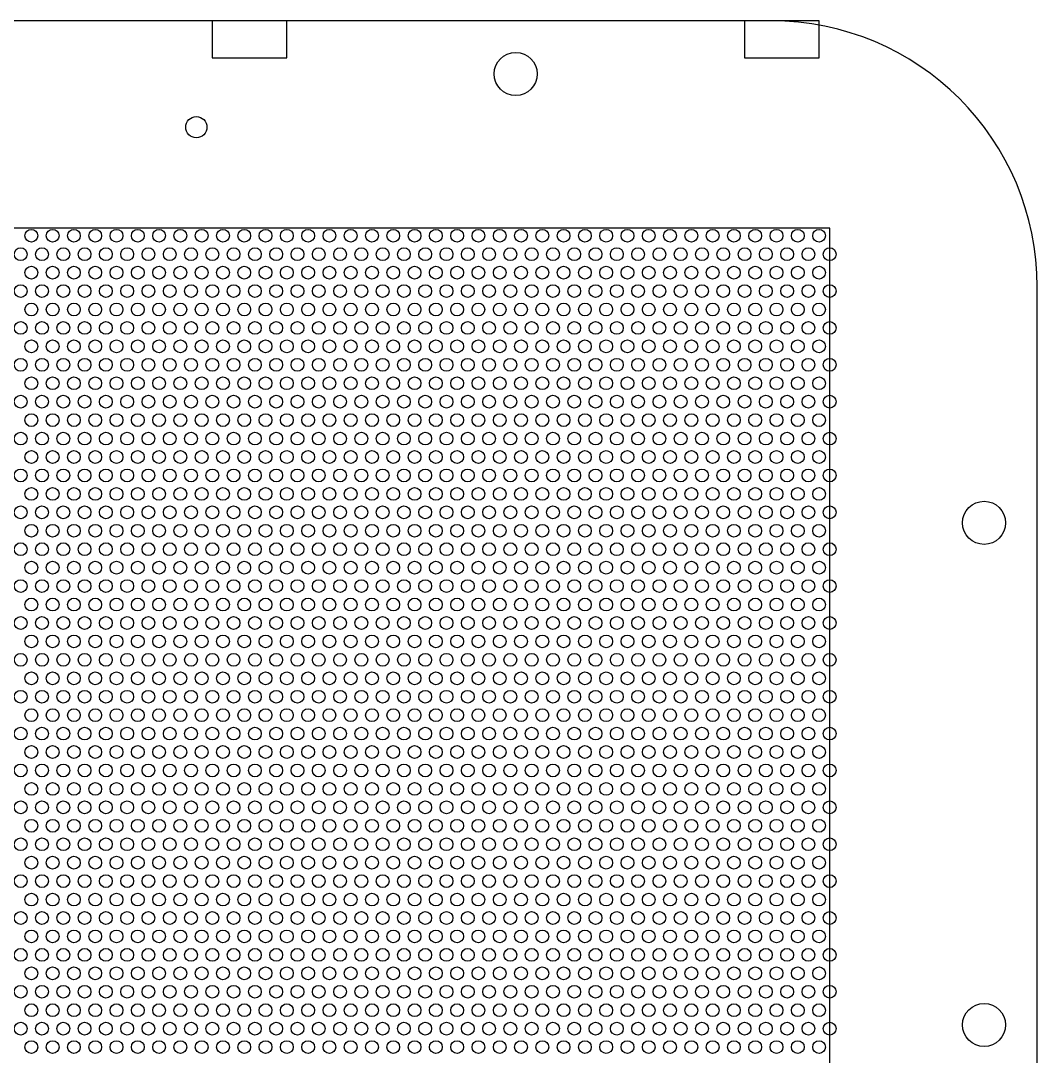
# Model space of a CAD drawing. Header units: millimetres. Extents: x 0 to 3090, y -14 to 415.
# Drawn here: x 2805 to 2996, y 182.8 to 377.3 of the extents above; entities that cross this region are included whole.
import ezdxf

# ---------------------------------------------------------------- set-up
doc = ezdxf.new("R2010")
doc.units = ezdxf.units.MM
for name, color, linetype in [('DOME_LATCH_HOOK_PIN', 3, 'Continuous'), ('DOME_MAGNET', 4, 'Continuous'), ('DOME_OUTLINE', 7, 'Continuous'), ('DOME_PERF_HOLES', 2, 'Continuous'), ('DOME_PERF_ZONE', 5, 'Continuous')]:
    doc.layers.add(name, color=color, linetype=linetype)

msp = doc.modelspace()

# ---------------------------------------------------------------- linework, layer by layer
at = {"layer": 'DOME_LATCH_HOOK_PIN'}
for points in [[(2841, 370.3), (2855, 370.3), (2855, 377.3), (2841, 377.3)], [(2941, 370.3), (2955, 370.3), (2955, 377.3), (2941, 377.3)]]:
    msp.add_lwpolyline(points, close=True, dxfattribs=at)
msp.add_circle((2838, 357.3), 2, dxfattribs=at)
at = {"layer": 'DOME_MAGNET'}
for centre in [(2898, 367.3), (2986, 282.975), (2986, 188.65)]:
    msp.add_circle(centre, 4.05, dxfattribs=at)
at = {"layer": 'DOME_OUTLINE'}
for p, q in [((2946, 377.3), (2450, 377.3)), ((2996, 50), (2996, 327.3))]:
    msp.add_line(p, q, dxfattribs=at)
msp.add_arc((2946, 327.3), 50, 0, 90, dxfattribs=at)
at = {"layer": 'DOME_PERF_HOLES'}
for centre in [(2807, 336.904), (2811, 336.904), (2815, 336.904), (2819, 336.904), (2823, 336.904), (2827, 336.904), (2831, 336.904), (2835, 336.904), (2839, 336.904), (2843, 336.904), (2847, 336.904), (2851, 336.904), (2855, 336.904), (2859, 336.904), (2863, 336.904), (2867, 336.904), (2871, 336.904), (2875, 336.904), (2879, 336.904), (2883, 336.904), (2887, 336.904), (2891, 336.904), (2895, 336.904), (2899, 336.904), (2903, 336.904), (2907, 336.904), (2911, 336.904), (2915, 336.904), (2919, 336.904), (2923, 336.904), (2927, 336.904), (2931, 336.904), (2935, 336.904), (2939, 336.904), (2943, 336.904), (2947, 336.904), (2951, 336.904), (2955, 336.904), (2805, 333.44), (2809, 333.44), (2813, 333.44), (2817, 333.44), (2821, 333.44), (2825, 333.44), (2829, 333.44), (2833, 333.44), (2837, 333.44), (2841, 333.44), (2845, 333.44), (2849, 333.44), (2853, 333.44), (2857, 333.44), (2861, 333.44), (2865, 333.44), (2869, 333.44), (2873, 333.44), (2877, 333.44), (2881, 333.44), (2885, 333.44), (2889, 333.44), (2893, 333.44), (2897, 333.44), (2901, 333.44), (2905, 333.44), (2909, 333.44), (2913, 333.44), (2917, 333.44), (2921, 333.44), (2925, 333.44), (2929, 333.44), (2933, 333.44), (2937, 333.44), (2941, 333.44), (2945, 333.44), (2949, 333.44), (2953, 333.44), (2957, 333.44), (2807, 329.976), (2811, 329.976), (2815, 329.976), (2819, 329.976), (2823, 329.976), (2827, 329.976), (2831, 329.976), (2835, 329.976), (2839, 329.976), (2843, 329.976), (2847, 329.976), (2851, 329.976), (2855, 329.976), (2859, 329.976), (2863, 329.976), (2867, 329.976), (2871, 329.976), (2875, 329.976), (2879, 329.976), (2883, 329.976), (2887, 329.976), (2891, 329.976), (2895, 329.976), (2899, 329.976), (2903, 329.976), (2907, 329.976), (2911, 329.976), (2915, 329.976), (2919, 329.976), (2923, 329.976), (2927, 329.976), (2931, 329.976), (2935, 329.976), (2939, 329.976), (2943, 329.976), (2947, 329.976), (2951, 329.976), (2955, 329.976), (2805, 326.512), (2809, 326.512), (2813, 326.512), (2817, 326.512), (2821, 326.512), (2825, 326.512), (2829, 326.512), (2833, 326.512), (2837, 326.512), (2841, 326.512), (2845, 326.512), (2849, 326.512), (2853, 326.512), (2857, 326.512), (2861, 326.512), (2865, 326.512), (2869, 326.512), (2873, 326.512), (2877, 326.512), (2881, 326.512), (2885, 326.512), (2889, 326.512), (2893, 326.512), (2897, 326.512), (2901, 326.512), (2905, 326.512), (2909, 326.512), (2913, 326.512), (2917, 326.512), (2921, 326.512), (2925, 326.512), (2929, 326.512), (2933, 326.512), (2937, 326.512), (2941, 326.512), (2945, 326.512), (2949, 326.512), (2953, 326.512), (2957, 326.512), (2807, 323.048), (2811, 323.048), (2815, 323.048), (2819, 323.048), (2823, 323.048), (2827, 323.048), (2831, 323.048), (2835, 323.048), (2839, 323.048), (2843, 323.048), (2847, 323.048), (2851, 323.048), (2855, 323.048), (2859, 323.048), (2863, 323.048), (2867, 323.048), (2871, 323.048), (2875, 323.048), (2879, 323.048), (2883, 323.048), (2887, 323.048), (2891, 323.048), (2895, 323.048), (2899, 323.048), (2903, 323.048), (2907, 323.048), (2911, 323.048), (2915, 323.048), (2919, 323.048), (2923, 323.048), (2927, 323.048), (2931, 323.048), (2935, 323.048), (2939, 323.048), (2943, 323.048), (2947, 323.048), (2951, 323.048), (2955, 323.048), (2805, 319.584), (2809, 319.584), (2813, 319.584), (2817, 319.584), (2821, 319.584), (2825, 319.584), (2829, 319.584), (2833, 319.584), (2837, 319.584), (2841, 319.584), (2845, 319.584), (2849, 319.584), (2853, 319.584), (2857, 319.584), (2861, 319.584), (2865, 319.584), (2869, 319.584), (2873, 319.584), (2877, 319.584), (2881, 319.584), (2885, 319.584), (2889, 319.584), (2893, 319.584), (2897, 319.584), (2901, 319.584), (2905, 319.584), (2909, 319.584), (2913, 319.584), (2917, 319.584), (2921, 319.584), (2925, 319.584), (2929, 319.584), (2933, 319.584), (2937, 319.584), (2941, 319.584), (2945, 319.584), (2949, 319.584), (2953, 319.584), (2957, 319.584), (2807, 316.12), (2811, 316.12), (2815, 316.12), (2819, 316.12), (2823, 316.12), (2827, 316.12), (2831, 316.12), (2835, 316.12), (2839, 316.12), (2843, 316.12), (2847, 316.12), (2851, 316.12), (2855, 316.12), (2859, 316.12), (2863, 316.12), (2867, 316.12), (2871, 316.12), (2875, 316.12), (2879, 316.12), (2883, 316.12), (2887, 316.12), (2891, 316.12), (2895, 316.12), (2899, 316.12), (2903, 316.12), (2907, 316.12), (2911, 316.12), (2915, 316.12), (2919, 316.12), (2923, 316.12), (2927, 316.12), (2931, 316.12), (2935, 316.12), (2939, 316.12), (2943, 316.12), (2947, 316.12), (2951, 316.12), (2955, 316.12), (2805, 312.656), (2809, 312.656), (2813, 312.656), (2817, 312.656), (2821, 312.656), (2825, 312.656), (2829, 312.656), (2833, 312.656), (2837, 312.656), (2841, 312.656), (2845, 312.656), (2849, 312.656), (2853, 312.656), (2857, 312.656), (2861, 312.656), (2865, 312.656), (2869, 312.656), (2873, 312.656), (2877, 312.656), (2881, 312.656), (2885, 312.656), (2889, 312.656), (2893, 312.656), (2897, 312.656), (2901, 312.656), (2905, 312.656), (2909, 312.656), (2913, 312.656), (2917, 312.656), (2921, 312.656), (2925, 312.656), (2929, 312.656), (2933, 312.656), (2937, 312.656), (2941, 312.656), (2945, 312.656), (2949, 312.656), (2953, 312.656), (2957, 312.656), (2807, 309.192), (2811, 309.192), (2815, 309.192), (2819, 309.192), (2823, 309.192), (2827, 309.192), (2831, 309.192), (2835, 309.192), (2839, 309.192), (2843, 309.192), (2847, 309.192), (2851, 309.192), (2855, 309.192), (2859, 309.192), (2863, 309.192), (2867, 309.192), (2871, 309.192), (2875, 309.192), (2879, 309.192), (2883, 309.192), (2887, 309.192), (2891, 309.192), (2895, 309.192), (2899, 309.192), (2903, 309.192), (2907, 309.192), (2911, 309.192), (2915, 309.192), (2919, 309.192), (2923, 309.192), (2927, 309.192), (2931, 309.192), (2935, 309.192), (2939, 309.192), (2943, 309.192), (2947, 309.192), (2951, 309.192), (2955, 309.192), (2805, 305.728), (2809, 305.728), (2813, 305.728), (2817, 305.728), (2821, 305.728), (2825, 305.728), (2829, 305.728), (2833, 305.728), (2837, 305.728), (2841, 305.728), (2845, 305.728), (2849, 305.728), (2853, 305.728), (2857, 305.728), (2861, 305.728), (2865, 305.728), (2869, 305.728), (2873, 305.728), (2877, 305.728), (2881, 305.728), (2885, 305.728), (2889, 305.728), (2893, 305.728), (2897, 305.728), (2901, 305.728), (2905, 305.728), (2909, 305.728), (2913, 305.728), (2917, 305.728), (2921, 305.728), (2925, 305.728), (2929, 305.728), (2933, 305.728), (2937, 305.728), (2941, 305.728), (2945, 305.728), (2949, 305.728), (2953, 305.728), (2957, 305.728), (2807, 302.264), (2811, 302.264), (2815, 302.264), (2819, 302.264), (2823, 302.264), (2827, 302.264), (2831, 302.264), (2835, 302.264), (2839, 302.264), (2843, 302.264), (2847, 302.264), (2851, 302.264), (2855, 302.264), (2859, 302.264), (2863, 302.264), (2867, 302.264), (2871, 302.264), (2875, 302.264), (2879, 302.264), (2883, 302.264), (2887, 302.264), (2891, 302.264), (2895, 302.264), (2899, 302.264), (2903, 302.264), (2907, 302.264), (2911, 302.264), (2915, 302.264), (2919, 302.264), (2923, 302.264), (2927, 302.264), (2931, 302.264), (2935, 302.264), (2939, 302.264), (2943, 302.264), (2947, 302.264), (2951, 302.264), (2955, 302.264), (2805, 298.8), (2809, 298.8), (2813, 298.8), (2817, 298.8), (2821, 298.8), (2825, 298.8), (2829, 298.8), (2833, 298.8), (2837, 298.8), (2841, 298.8), (2845, 298.8), (2849, 298.8), (2853, 298.8), (2857, 298.8), (2861, 298.8), (2865, 298.8), (2869, 298.8), (2873, 298.8), (2877, 298.8), (2881, 298.8), (2885, 298.8), (2889, 298.8), (2893, 298.8), (2897, 298.8), (2901, 298.8), (2905, 298.8), (2909, 298.8), (2913, 298.8), (2917, 298.8), (2921, 298.8), (2925, 298.8), (2929, 298.8), (2933, 298.8), (2937, 298.8), (2941, 298.8), (2945, 298.8), (2949, 298.8), (2953, 298.8), (2957, 298.8), (2807, 295.336), (2811, 295.336), (2815, 295.336), (2819, 295.336), (2823, 295.336), (2827, 295.336), (2831, 295.336), (2835, 295.336), (2839, 295.336), (2843, 295.336), (2847, 295.336), (2851, 295.336), (2855, 295.336), (2859, 295.336), (2863, 295.336), (2867, 295.336), (2871, 295.336), (2875, 295.336), (2879, 295.336), (2883, 295.336), (2887, 295.336), (2891, 295.336), (2895, 295.336), (2899, 295.336), (2903, 295.336), (2907, 295.336), (2911, 295.336), (2915, 295.336), (2919, 295.336), (2923, 295.336), (2927, 295.336), (2931, 295.336), (2935, 295.336), (2939, 295.336), (2943, 295.336), (2947, 295.336), (2951, 295.336), (2955, 295.336), (2805, 291.872), (2809, 291.872), (2813, 291.872), (2817, 291.872), (2821, 291.872), (2825, 291.872), (2829, 291.872), (2833, 291.872), (2837, 291.872), (2841, 291.872), (2845, 291.872), (2849, 291.872), (2853, 291.872), (2857, 291.872), (2861, 291.872), (2865, 291.872), (2869, 291.872), (2873, 291.872), (2877, 291.872), (2881, 291.872), (2885, 291.872), (2889, 291.872), (2893, 291.872), (2897, 291.872), (2901, 291.872), (2905, 291.872), (2909, 291.872), (2913, 291.872), (2917, 291.872), (2921, 291.872), (2925, 291.872), (2929, 291.872), (2933, 291.872), (2937, 291.872), (2941, 291.872), (2945, 291.872), (2949, 291.872), (2953, 291.872), (2957, 291.872), (2807, 288.408), (2811, 288.408), (2815, 288.408), (2819, 288.408), (2823, 288.408), (2827, 288.408), (2831, 288.408), (2835, 288.408), (2839, 288.408), (2843, 288.408), (2847, 288.408), (2851, 288.408), (2855, 288.408), (2859, 288.408), (2863, 288.408), (2867, 288.408), (2871, 288.408), (2875, 288.408), (2879, 288.408), (2883, 288.408), (2887, 288.408), (2891, 288.408), (2895, 288.408), (2899, 288.408), (2903, 288.408), (2907, 288.408), (2911, 288.408), (2915, 288.408), (2919, 288.408), (2923, 288.408), (2927, 288.408), (2931, 288.408), (2935, 288.408), (2939, 288.408), (2943, 288.408), (2947, 288.408), (2951, 288.408), (2955, 288.408), (2805, 284.944), (2809, 284.944), (2813, 284.944), (2817, 284.944), (2821, 284.944), (2825, 284.944), (2829, 284.944), (2833, 284.944), (2837, 284.944), (2841, 284.944), (2845, 284.944), (2849, 284.944), (2853, 284.944), (2857, 284.944), (2861, 284.944), (2865, 284.944), (2869, 284.944), (2873, 284.944), (2877, 284.944), (2881, 284.944), (2885, 284.944), (2889, 284.944), (2893, 284.944), (2897, 284.944), (2901, 284.944), (2905, 284.944), (2909, 284.944), (2913, 284.944), (2917, 284.944), (2921, 284.944), (2925, 284.944), (2929, 284.944), (2933, 284.944), (2937, 284.944), (2941, 284.944), (2945, 284.944), (2949, 284.944), (2953, 284.944), (2957, 284.944), (2807, 281.48), (2811, 281.48), (2815, 281.48), (2819, 281.48), (2823, 281.48), (2827, 281.48), (2831, 281.48), (2835, 281.48), (2839, 281.48), (2843, 281.48), (2847, 281.48), (2851, 281.48), (2855, 281.48), (2859, 281.48), (2863, 281.48), (2867, 281.48), (2871, 281.48), (2875, 281.48), (2879, 281.48), (2883, 281.48), (2887, 281.48), (2891, 281.48), (2895, 281.48), (2899, 281.48), (2903, 281.48), (2907, 281.48), (2911, 281.48), (2915, 281.48), (2919, 281.48), (2923, 281.48), (2927, 281.48), (2931, 281.48), (2935, 281.48), (2939, 281.48), (2943, 281.48), (2947, 281.48), (2951, 281.48), (2955, 281.48), (2805, 278.016), (2809, 278.016), (2813, 278.016), (2817, 278.016), (2821, 278.016), (2825, 278.016), (2829, 278.016), (2833, 278.016), (2837, 278.016), (2841, 278.016), (2845, 278.016), (2849, 278.016), (2853, 278.016), (2857, 278.016), (2861, 278.016), (2865, 278.016), (2869, 278.016), (2873, 278.016), (2877, 278.016), (2881, 278.016), (2885, 278.016), (2889, 278.016), (2893, 278.016), (2897, 278.016), (2901, 278.016), (2905, 278.016), (2909, 278.016), (2913, 278.016), (2917, 278.016), (2921, 278.016), (2925, 278.016), (2929, 278.016), (2933, 278.016), (2937, 278.016), (2941, 278.016), (2945, 278.016), (2949, 278.016), (2953, 278.016), (2957, 278.016), (2807, 274.552), (2811, 274.552), (2815, 274.552), (2819, 274.552), (2823, 274.552), (2827, 274.552), (2831, 274.552), (2835, 274.552), (2839, 274.552), (2843, 274.552), (2847, 274.552), (2851, 274.552), (2855, 274.552), (2859, 274.552), (2863, 274.552), (2867, 274.552), (2871, 274.552), (2875, 274.552), (2879, 274.552), (2883, 274.552), (2887, 274.552), (2891, 274.552), (2895, 274.552), (2899, 274.552), (2903, 274.552), (2907, 274.552), (2911, 274.552), (2915, 274.552), (2919, 274.552), (2923, 274.552), (2927, 274.552), (2931, 274.552), (2935, 274.552), (2939, 274.552), (2943, 274.552), (2947, 274.552), (2951, 274.552), (2955, 274.552), (2805, 271.088), (2809, 271.088), (2813, 271.088), (2817, 271.088), (2821, 271.088), (2825, 271.088), (2829, 271.088), (2833, 271.088), (2837, 271.088), (2841, 271.088), (2845, 271.088), (2849, 271.088), (2853, 271.088), (2857, 271.088), (2861, 271.088), (2865, 271.088), (2869, 271.088), (2873, 271.088), (2877, 271.088), (2881, 271.088), (2885, 271.088), (2889, 271.088), (2893, 271.088), (2897, 271.088), (2901, 271.088), (2905, 271.088), (2909, 271.088), (2913, 271.088), (2917, 271.088), (2921, 271.088), (2925, 271.088), (2929, 271.088), (2933, 271.088), (2937, 271.088), (2941, 271.088), (2945, 271.088), (2949, 271.088), (2953, 271.088), (2957, 271.088), (2807, 267.624), (2811, 267.624), (2815, 267.624), (2819, 267.624), (2823, 267.624), (2827, 267.624), (2831, 267.624), (2835, 267.624), (2839, 267.624), (2843, 267.624), (2847, 267.624), (2851, 267.624), (2855, 267.624), (2859, 267.624), (2863, 267.624), (2867, 267.624), (2871, 267.624), (2875, 267.624), (2879, 267.624), (2883, 267.624), (2887, 267.624), (2891, 267.624), (2895, 267.624), (2899, 267.624), (2903, 267.624), (2907, 267.624), (2911, 267.624), (2915, 267.624), (2919, 267.624), (2923, 267.624), (2927, 267.624), (2931, 267.624), (2935, 267.624), (2939, 267.624), (2943, 267.624), (2947, 267.624), (2951, 267.624), (2955, 267.624), (2805, 264.16), (2809, 264.16), (2813, 264.16), (2817, 264.16), (2821, 264.16), (2825, 264.16), (2829, 264.16), (2833, 264.16), (2837, 264.16), (2841, 264.16), (2845, 264.16), (2849, 264.16), (2853, 264.16), (2857, 264.16), (2861, 264.16), (2865, 264.16), (2869, 264.16), (2873, 264.16), (2877, 264.16), (2881, 264.16), (2885, 264.16), (2889, 264.16), (2893, 264.16), (2897, 264.16), (2901, 264.16), (2905, 264.16), (2909, 264.16), (2913, 264.16), (2917, 264.16), (2921, 264.16), (2925, 264.16), (2929, 264.16), (2933, 264.16), (2937, 264.16), (2941, 264.16), (2945, 264.16), (2949, 264.16), (2953, 264.16), (2957, 264.16), (2807, 260.696), (2811, 260.696), (2815, 260.696), (2819, 260.696), (2823, 260.696), (2827, 260.696), (2831, 260.696), (2835, 260.696), (2839, 260.696), (2843, 260.696), (2847, 260.696), (2851, 260.696), (2855, 260.696), (2859, 260.696), (2863, 260.696), (2867, 260.696), (2871, 260.696), (2875, 260.696), (2879, 260.696), (2883, 260.696), (2887, 260.696), (2891, 260.696), (2895, 260.696), (2899, 260.696), (2903, 260.696), (2907, 260.696), (2911, 260.696), (2915, 260.696), (2919, 260.696), (2923, 260.696), (2927, 260.696), (2931, 260.696), (2935, 260.696), (2939, 260.696), (2943, 260.696), (2947, 260.696), (2951, 260.696), (2955, 260.696), (2805, 257.232), (2809, 257.232), (2813, 257.232), (2817, 257.232), (2821, 257.232), (2825, 257.232), (2829, 257.232), (2833, 257.232), (2837, 257.232), (2841, 257.232), (2845, 257.232), (2849, 257.232), (2853, 257.232), (2857, 257.232), (2861, 257.232), (2865, 257.232), (2869, 257.232), (2873, 257.232), (2877, 257.232), (2881, 257.232), (2885, 257.232), (2889, 257.232), (2893, 257.232), (2897, 257.232), (2901, 257.232), (2905, 257.232), (2909, 257.232), (2913, 257.232), (2917, 257.232), (2921, 257.232), (2925, 257.232), (2929, 257.232), (2933, 257.232), (2937, 257.232), (2941, 257.232), (2945, 257.232), (2949, 257.232), (2953, 257.232), (2957, 257.232), (2807, 253.768), (2811, 253.768), (2815, 253.768), (2819, 253.768), (2823, 253.768), (2827, 253.768), (2831, 253.768), (2835, 253.768), (2839, 253.768), (2843, 253.768), (2847, 253.768), (2851, 253.768), (2855, 253.768), (2859, 253.768), (2863, 253.768), (2867, 253.768), (2871, 253.768), (2875, 253.768), (2879, 253.768), (2883, 253.768), (2887, 253.768), (2891, 253.768), (2895, 253.768), (2899, 253.768), (2903, 253.768), (2907, 253.768), (2911, 253.768), (2915, 253.768), (2919, 253.768), (2923, 253.768), (2927, 253.768), (2931, 253.768), (2935, 253.768), (2939, 253.768), (2943, 253.768), (2947, 253.768), (2951, 253.768), (2955, 253.768), (2805, 250.304), (2809, 250.304), (2813, 250.304), (2817, 250.304), (2821, 250.304), (2825, 250.304), (2829, 250.304), (2833, 250.304), (2837, 250.304), (2841, 250.304), (2845, 250.304), (2849, 250.304), (2853, 250.304), (2857, 250.304), (2861, 250.304), (2865, 250.304), (2869, 250.304), (2873, 250.304), (2877, 250.304), (2881, 250.304), (2885, 250.304), (2889, 250.304), (2893, 250.304), (2897, 250.304), (2901, 250.304), (2905, 250.304), (2909, 250.304), (2913, 250.304), (2917, 250.304), (2921, 250.304), (2925, 250.304), (2929, 250.304), (2933, 250.304), (2937, 250.304), (2941, 250.304), (2945, 250.304), (2949, 250.304), (2953, 250.304), (2957, 250.304), (2807, 246.84), (2811, 246.84), (2815, 246.84), (2819, 246.84), (2823, 246.84), (2827, 246.84), (2831, 246.84), (2835, 246.84), (2839, 246.84), (2843, 246.84), (2847, 246.84), (2851, 246.84), (2855, 246.84), (2859, 246.84), (2863, 246.84), (2867, 246.84), (2871, 246.84), (2875, 246.84), (2879, 246.84), (2883, 246.84), (2887, 246.84), (2891, 246.84), (2895, 246.84), (2899, 246.84), (2903, 246.84), (2907, 246.84), (2911, 246.84), (2915, 246.84), (2919, 246.84), (2923, 246.84), (2927, 246.84), (2931, 246.84), (2935, 246.84), (2939, 246.84), (2943, 246.84), (2947, 246.84), (2951, 246.84), (2955, 246.84), (2805, 243.376), (2809, 243.376), (2813, 243.376), (2817, 243.376), (2821, 243.376), (2825, 243.376), (2829, 243.376), (2833, 243.376), (2837, 243.376), (2841, 243.376), (2845, 243.376), (2849, 243.376), (2853, 243.376), (2857, 243.376), (2861, 243.376), (2865, 243.376), (2869, 243.376), (2873, 243.376), (2877, 243.376), (2881, 243.376), (2885, 243.376), (2889, 243.376), (2893, 243.376), (2897, 243.376), (2901, 243.376), (2905, 243.376), (2909, 243.376), (2913, 243.376), (2917, 243.376), (2921, 243.376), (2925, 243.376), (2929, 243.376), (2933, 243.376), (2937, 243.376), (2941, 243.376), (2945, 243.376), (2949, 243.376), (2953, 243.376), (2957, 243.376), (2807, 239.912), (2811, 239.912), (2815, 239.912), (2819, 239.912), (2823, 239.912), (2827, 239.912), (2831, 239.912), (2835, 239.912), (2839, 239.912), (2843, 239.912), (2847, 239.912), (2851, 239.912), (2855, 239.912), (2859, 239.912), (2863, 239.912), (2867, 239.912), (2871, 239.912), (2875, 239.912), (2879, 239.912), (2883, 239.912), (2887, 239.912), (2891, 239.912), (2895, 239.912), (2899, 239.912), (2903, 239.912), (2907, 239.912), (2911, 239.912), (2915, 239.912), (2919, 239.912), (2923, 239.912), (2927, 239.912), (2931, 239.912), (2935, 239.912), (2939, 239.912), (2943, 239.912), (2947, 239.912), (2951, 239.912), (2955, 239.912), (2805, 236.448), (2809, 236.448), (2813, 236.448), (2817, 236.448), (2821, 236.448), (2825, 236.448), (2829, 236.448), (2833, 236.448), (2837, 236.448), (2841, 236.448), (2845, 236.448), (2849, 236.448), (2853, 236.448), (2857, 236.448), (2861, 236.448), (2865, 236.448), (2869, 236.448), (2873, 236.448), (2877, 236.448), (2881, 236.448), (2885, 236.448), (2889, 236.448), (2893, 236.448), (2897, 236.448), (2901, 236.448), (2905, 236.448), (2909, 236.448), (2913, 236.448), (2917, 236.448), (2921, 236.448), (2925, 236.448), (2929, 236.448), (2933, 236.448), (2937, 236.448), (2941, 236.448), (2945, 236.448), (2949, 236.448), (2953, 236.448), (2957, 236.448), (2807, 232.984), (2811, 232.984), (2815, 232.984), (2819, 232.984), (2823, 232.984), (2827, 232.984), (2831, 232.984), (2835, 232.984), (2839, 232.984), (2843, 232.984), (2847, 232.984), (2851, 232.984), (2855, 232.984), (2859, 232.984), (2863, 232.984), (2867, 232.984), (2871, 232.984), (2875, 232.984), (2879, 232.984), (2883, 232.984), (2887, 232.984), (2891, 232.984), (2895, 232.984), (2899, 232.984), (2903, 232.984), (2907, 232.984), (2911, 232.984), (2915, 232.984), (2919, 232.984), (2923, 232.984), (2927, 232.984), (2931, 232.984), (2935, 232.984), (2939, 232.984), (2943, 232.984), (2947, 232.984), (2951, 232.984), (2955, 232.984), (2805, 229.52), (2809, 229.52), (2813, 229.52), (2817, 229.52), (2821, 229.52), (2825, 229.52), (2829, 229.52), (2833, 229.52), (2837, 229.52), (2841, 229.52), (2845, 229.52), (2849, 229.52), (2853, 229.52), (2857, 229.52), (2861, 229.52), (2865, 229.52), (2869, 229.52), (2873, 229.52), (2877, 229.52), (2881, 229.52), (2885, 229.52), (2889, 229.52), (2893, 229.52), (2897, 229.52), (2901, 229.52), (2905, 229.52), (2909, 229.52), (2913, 229.52), (2917, 229.52), (2921, 229.52), (2925, 229.52), (2929, 229.52), (2933, 229.52), (2937, 229.52), (2941, 229.52), (2945, 229.52), (2949, 229.52), (2953, 229.52), (2957, 229.52), (2807, 226.056), (2811, 226.056), (2815, 226.056), (2819, 226.056), (2823, 226.056), (2827, 226.056), (2831, 226.056), (2835, 226.056), (2839, 226.056), (2843, 226.056), (2847, 226.056), (2851, 226.056), (2855, 226.056), (2859, 226.056), (2863, 226.056), (2867, 226.056), (2871, 226.056), (2875, 226.056), (2879, 226.056), (2883, 226.056), (2887, 226.056), (2891, 226.056), (2895, 226.056), (2899, 226.056), (2903, 226.056), (2907, 226.056), (2911, 226.056), (2915, 226.056), (2919, 226.056), (2923, 226.056), (2927, 226.056), (2931, 226.056), (2935, 226.056), (2939, 226.056), (2943, 226.056), (2947, 226.056), (2951, 226.056), (2955, 226.056), (2805, 222.592), (2809, 222.592), (2813, 222.592), (2817, 222.592), (2821, 222.592), (2825, 222.592), (2829, 222.592), (2833, 222.592), (2837, 222.592), (2841, 222.592), (2845, 222.592), (2849, 222.592), (2853, 222.592), (2857, 222.592), (2861, 222.592), (2865, 222.592), (2869, 222.592), (2873, 222.592), (2877, 222.592), (2881, 222.592), (2885, 222.592), (2889, 222.592), (2893, 222.592), (2897, 222.592), (2901, 222.592), (2905, 222.592), (2909, 222.592), (2913, 222.592), (2917, 222.592), (2921, 222.592), (2925, 222.592), (2929, 222.592), (2933, 222.592), (2937, 222.592), (2941, 222.592), (2945, 222.592), (2949, 222.592), (2953, 222.592), (2957, 222.592), (2807, 219.128), (2811, 219.128), (2815, 219.128), (2819, 219.128), (2823, 219.128), (2827, 219.128), (2831, 219.128), (2835, 219.128), (2839, 219.128), (2843, 219.128), (2847, 219.128), (2851, 219.128), (2855, 219.128), (2859, 219.128), (2863, 219.128), (2867, 219.128), (2871, 219.128), (2875, 219.128), (2879, 219.128), (2883, 219.128), (2887, 219.128), (2891, 219.128), (2895, 219.128), (2899, 219.128), (2903, 219.128), (2907, 219.128), (2911, 219.128), (2915, 219.128), (2919, 219.128), (2923, 219.128), (2927, 219.128), (2931, 219.128), (2935, 219.128), (2939, 219.128), (2943, 219.128), (2947, 219.128), (2951, 219.128), (2955, 219.128), (2805, 215.664), (2809, 215.664), (2813, 215.664), (2817, 215.664), (2821, 215.664), (2825, 215.664), (2829, 215.664), (2833, 215.664), (2837, 215.664), (2841, 215.664), (2845, 215.664), (2849, 215.664), (2853, 215.664), (2857, 215.664), (2861, 215.664), (2865, 215.664), (2869, 215.664), (2873, 215.664), (2877, 215.664), (2881, 215.664), (2885, 215.664), (2889, 215.664), (2893, 215.664), (2897, 215.664), (2901, 215.664), (2905, 215.664), (2909, 215.664), (2913, 215.664), (2917, 215.664), (2921, 215.664), (2925, 215.664), (2929, 215.664), (2933, 215.664), (2937, 215.664), (2941, 215.664), (2945, 215.664), (2949, 215.664), (2953, 215.664), (2957, 215.664), (2807, 212.2), (2811, 212.2), (2815, 212.2), (2819, 212.2), (2823, 212.2), (2827, 212.2), (2831, 212.2), (2835, 212.2), (2839, 212.2), (2843, 212.2), (2847, 212.2), (2851, 212.2), (2855, 212.2), (2859, 212.2), (2863, 212.2), (2867, 212.2), (2871, 212.2), (2875, 212.2), (2879, 212.2), (2883, 212.2), (2887, 212.2), (2891, 212.2), (2895, 212.2), (2899, 212.2), (2903, 212.2), (2907, 212.2), (2911, 212.2), (2915, 212.2), (2919, 212.2), (2923, 212.2), (2927, 212.2), (2931, 212.2), (2935, 212.2), (2939, 212.2), (2943, 212.2), (2947, 212.2), (2951, 212.2), (2955, 212.2), (2805, 208.736), (2809, 208.736), (2813, 208.736), (2817, 208.736), (2821, 208.736), (2825, 208.736), (2829, 208.736), (2833, 208.736), (2837, 208.736), (2841, 208.736), (2845, 208.736), (2849, 208.736), (2853, 208.736), (2857, 208.736), (2861, 208.736), (2865, 208.736), (2869, 208.736), (2873, 208.736), (2877, 208.736), (2881, 208.736), (2885, 208.736), (2889, 208.736), (2893, 208.736), (2897, 208.736), (2901, 208.736), (2905, 208.736), (2909, 208.736), (2913, 208.736), (2917, 208.736), (2921, 208.736), (2925, 208.736), (2929, 208.736), (2933, 208.736), (2937, 208.736), (2941, 208.736), (2945, 208.736), (2949, 208.736), (2953, 208.736), (2957, 208.736), (2807, 205.272), (2811, 205.272), (2815, 205.272), (2819, 205.272), (2823, 205.272), (2827, 205.272), (2831, 205.272), (2835, 205.272), (2839, 205.272), (2843, 205.272), (2847, 205.272), (2851, 205.272), (2855, 205.272), (2859, 205.272), (2863, 205.272), (2867, 205.272), (2871, 205.272), (2875, 205.272), (2879, 205.272), (2883, 205.272), (2887, 205.272), (2891, 205.272), (2895, 205.272), (2899, 205.272), (2903, 205.272), (2907, 205.272), (2911, 205.272), (2915, 205.272), (2919, 205.272), (2923, 205.272), (2927, 205.272), (2931, 205.272), (2935, 205.272), (2939, 205.272), (2943, 205.272), (2947, 205.272), (2951, 205.272), (2955, 205.272), (2805, 201.808), (2809, 201.808), (2813, 201.808), (2817, 201.808), (2821, 201.808), (2825, 201.808), (2829, 201.808), (2833, 201.808), (2837, 201.808), (2841, 201.808), (2845, 201.808), (2849, 201.808), (2853, 201.808), (2857, 201.808), (2861, 201.808), (2865, 201.808), (2869, 201.808), (2873, 201.808), (2877, 201.808), (2881, 201.808), (2885, 201.808), (2889, 201.808), (2893, 201.808), (2897, 201.808), (2901, 201.808), (2905, 201.808), (2909, 201.808), (2913, 201.808), (2917, 201.808), (2921, 201.808), (2925, 201.808), (2929, 201.808), (2933, 201.808), (2937, 201.808), (2941, 201.808), (2945, 201.808), (2949, 201.808), (2953, 201.808), (2957, 201.808), (2807, 198.344), (2811, 198.344), (2815, 198.344), (2819, 198.344), (2823, 198.344), (2827, 198.344), (2831, 198.344), (2835, 198.344), (2839, 198.344), (2843, 198.344), (2847, 198.344), (2851, 198.344), (2855, 198.344), (2859, 198.344), (2863, 198.344), (2867, 198.344), (2871, 198.344), (2875, 198.344), (2879, 198.344), (2883, 198.344), (2887, 198.344), (2891, 198.344), (2895, 198.344), (2899, 198.344), (2903, 198.344), (2907, 198.344), (2911, 198.344), (2915, 198.344), (2919, 198.344), (2923, 198.344), (2927, 198.344), (2931, 198.344), (2935, 198.344), (2939, 198.344), (2943, 198.344), (2947, 198.344), (2951, 198.344), (2955, 198.344), (2805, 194.88), (2809, 194.88), (2813, 194.88), (2817, 194.88), (2821, 194.88), (2825, 194.88), (2829, 194.88), (2833, 194.88), (2837, 194.88), (2841, 194.88), (2845, 194.88), (2849, 194.88), (2853, 194.88), (2857, 194.88), (2861, 194.88), (2865, 194.88), (2869, 194.88), (2873, 194.88), (2877, 194.88), (2881, 194.88), (2885, 194.88), (2889, 194.88), (2893, 194.88), (2897, 194.88), (2901, 194.88), (2905, 194.88), (2909, 194.88), (2913, 194.88), (2917, 194.88), (2921, 194.88), (2925, 194.88), (2929, 194.88), (2933, 194.88), (2937, 194.88), (2941, 194.88), (2945, 194.88), (2949, 194.88), (2953, 194.88), (2957, 194.88), (2807, 191.416), (2811, 191.416), (2815, 191.416), (2819, 191.416), (2823, 191.416), (2827, 191.416), (2831, 191.416), (2835, 191.416), (2839, 191.416), (2843, 191.416), (2847, 191.416), (2851, 191.416), (2855, 191.416), (2859, 191.416), (2863, 191.416), (2867, 191.416), (2871, 191.416), (2875, 191.416), (2879, 191.416), (2883, 191.416), (2887, 191.416), (2891, 191.416), (2895, 191.416), (2899, 191.416), (2903, 191.416), (2907, 191.416), (2911, 191.416), (2915, 191.416), (2919, 191.416), (2923, 191.416), (2927, 191.416), (2931, 191.416), (2935, 191.416), (2939, 191.416), (2943, 191.416), (2947, 191.416), (2951, 191.416), (2955, 191.416), (2805, 187.952), (2809, 187.952), (2813, 187.952), (2817, 187.952), (2821, 187.952), (2825, 187.952), (2829, 187.952), (2833, 187.952), (2837, 187.952), (2841, 187.952), (2845, 187.952), (2849, 187.952), (2853, 187.952), (2857, 187.952), (2861, 187.952), (2865, 187.952), (2869, 187.952), (2873, 187.952), (2877, 187.952), (2881, 187.952), (2885, 187.952), (2889, 187.952), (2893, 187.952), (2897, 187.952), (2901, 187.952), (2905, 187.952), (2909, 187.952), (2913, 187.952), (2917, 187.952), (2921, 187.952), (2925, 187.952), (2929, 187.952), (2933, 187.952), (2937, 187.952), (2941, 187.952), (2945, 187.952), (2949, 187.952), (2953, 187.952), (2957, 187.952), (2807, 184.488), (2811, 184.488), (2815, 184.488), (2819, 184.488), (2823, 184.488), (2827, 184.488), (2831, 184.488), (2835, 184.488), (2839, 184.488), (2843, 184.488), (2847, 184.488), (2851, 184.488), (2855, 184.488), (2859, 184.488), (2863, 184.488), (2867, 184.488), (2871, 184.488), (2875, 184.488), (2879, 184.488), (2883, 184.488), (2887, 184.488), (2891, 184.488), (2895, 184.488), (2899, 184.488), (2903, 184.488), (2907, 184.488), (2911, 184.488), (2915, 184.488), (2919, 184.488), (2923, 184.488), (2927, 184.488), (2931, 184.488), (2935, 184.488), (2939, 184.488), (2943, 184.488), (2947, 184.488), (2951, 184.488), (2955, 184.488)]:
    msp.add_circle(centre, 1.2, dxfattribs=at)
at = {"layer": 'DOME_PERF_ZONE'}
msp.add_lwpolyline([(2439, 39), (2957, 39), (2957, 338.3), (2439, 338.3)], close=True, dxfattribs=at)

doc.saveas('drawing.dxf')
